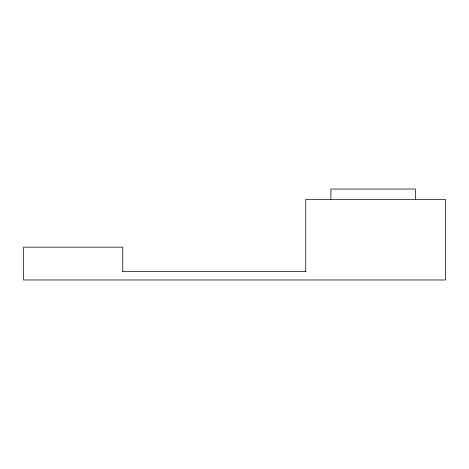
<?xml version="1.0" encoding="UTF-8"?>
<svg xmlns="http://www.w3.org/2000/svg" width="469" height="469" viewBox="0 0 469 469"><rect width="100%" height="100%" fill="white"/><g stroke="black" fill="none" stroke-linecap="round" stroke-linejoin="round"><path stroke-width="0.7" d="M122.755 271.563L305.759 271.563M415.411 199.442L415.411 189.03L330.909 189.03L330.909 199.442M305.759 271.914L305.759 199.442L445.55 199.442L445.55 279.97L23.45 279.97L23.45 247.151L122.755 247.151L122.755 271.944"/></g></svg>
